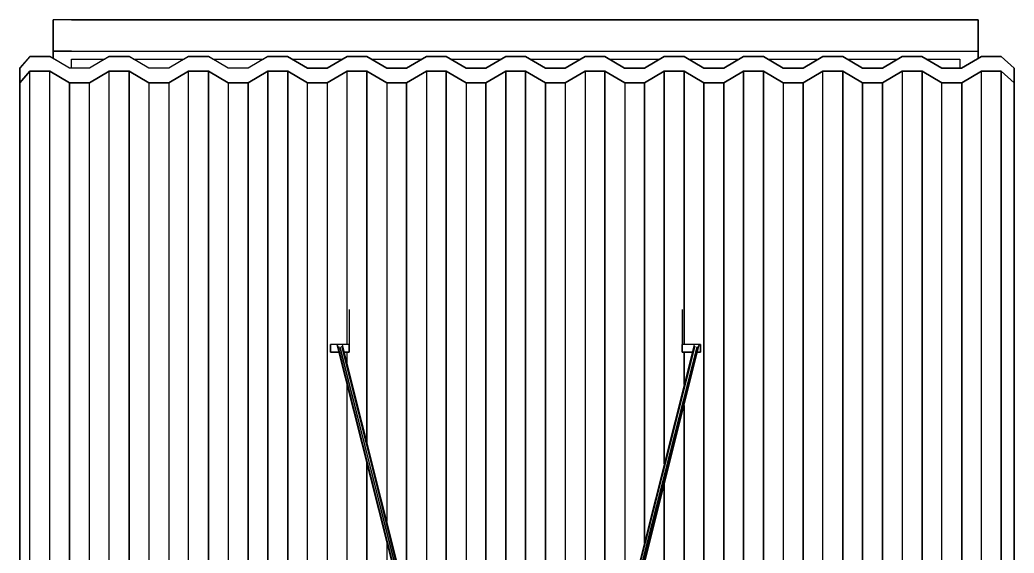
# Model space of a CAD drawing. Extents: x -32 to 51.8, y -51.6 to -5.5.
# Drawn here: x -22.876 to -18.578, y -18.518 to -16.213 of the extents above; entities that cross this region are included whole.
import ezdxf

# ---------------------------------------------------------------- set-up
doc = ezdxf.new("R2010")
doc.units = 0
doc.header["$MEASUREMENT"] = 0
doc.layers.get('0').update_dxf_attribs({"linetype": 'CONTINUOUS'})
doc.layers.add('hachures', color=5, linetype='CONTINUOUS')

msp = doc.modelspace()

# ---------------------------------------------------------------- linework, layer by layer
for p, q in [((-22.6529, -16.2126), (-22.7329, -16.2126)), ((-22.7329, -16.2464), (-22.7329, -16.2126)), ((-22.7329, -16.2126), (-22.7329, -16.3485)), ((-22.7329, -16.3795), (-22.7329, -16.2464)), ((-18.8129, -16.2127), (-22.6529, -16.2126)), ((-22.6529, -16.2126), (-18.8129, -16.2126)), ((-18.8129, -16.2126), (-18.7329, -16.2126)), ((-18.7329, -16.2127), (-18.8129, -16.2127)), ((-18.7329, -16.3486), (-18.7329, -16.2126)), ((-18.7329, -16.2126), (-18.7329, -16.2126)), ((-18.7329, -16.2126), (-18.7329, -16.3486)), ((-18.7329, -16.2465), (-18.7329, -16.2127)), ((-18.7329, -16.3794), (-18.7329, -16.2465)), ((-22.833, -16.3712), (-22.8765, -16.4207)), ((-22.8765, -16.4206), (-22.833, -16.3712)), ((-22.7473, -16.3712), (-22.833, -16.3712)), ((-22.833, -16.3712), (-22.7473, -16.3712)), ((-22.6616, -16.4207), (-22.7473, -16.3712)), ((-22.7473, -16.3712), (-22.6616, -16.4206)), ((-22.6529, -16.3485), (-22.7329, -16.3485)), ((-22.7329, -16.3485), (-22.6529, -16.3485)), ((-22.7329, -16.3485), (-22.7329, -16.3795)), ((-18.8129, -16.3486), (-22.6529, -16.3485)), ((-22.6529, -16.3485), (-18.8129, -16.3485)), ((-22.4901, -16.3712), (-22.5759, -16.4207)), ((-22.5759, -16.4206), (-22.4901, -16.3712)), ((-22.4901, -16.3712), (-22.4044, -16.3712)), ((-22.4044, -16.3712), (-22.4901, -16.3712)), ((-22.3187, -16.4207), (-22.4044, -16.3712)), ((-22.4044, -16.3712), (-22.3187, -16.4206)), ((-22.1473, -16.3712), (-22.233, -16.4207)), ((-22.233, -16.4206), (-22.1473, -16.3712)), ((-22.0616, -16.3712), (-22.1473, -16.3712)), ((-22.1473, -16.3712), (-22.0616, -16.3712)), ((-22.0616, -16.3712), (-21.9759, -16.4206)), ((-21.9759, -16.4207), (-22.0616, -16.3712)), ((-21.8044, -16.3712), (-21.8901, -16.4207)), ((-21.8901, -16.4206), (-21.8044, -16.3712)), ((-21.7187, -16.3712), (-21.8044, -16.3712)), ((-21.8044, -16.3712), (-21.7187, -16.3712)), ((-21.633, -16.4207), (-21.7187, -16.3712)), ((-21.7187, -16.3712), (-21.633, -16.4207)), ((-21.5473, -16.4207), (-21.4616, -16.3712)), ((-21.4616, -16.3712), (-21.5473, -16.4207)), ((-21.4616, -16.3712), (-21.3759, -16.3712)), ((-21.3759, -16.3712), (-21.4616, -16.3712)), ((-21.3759, -16.3712), (-21.2901, -16.4207)), ((-21.2901, -16.4207), (-21.3759, -16.3712)), ((-21.2044, -16.4207), (-21.1187, -16.3712)), ((-21.1187, -16.3712), (-21.2044, -16.4207)), ((-21.1187, -16.3712), (-21.033, -16.3712)), ((-21.033, -16.3712), (-21.1187, -16.3712)), ((-20.9473, -16.4207), (-21.033, -16.3712)), ((-21.033, -16.3712), (-20.9473, -16.4207)), ((-20.8616, -16.4207), (-20.7759, -16.3712)), ((-20.7759, -16.3712), (-20.8616, -16.4207)), ((-20.7759, -16.3712), (-20.6901, -16.3712)), ((-20.6901, -16.3712), (-20.7759, -16.3712)), ((-20.6044, -16.4207), (-20.6901, -16.3712)), ((-20.6901, -16.3712), (-20.6044, -16.4207)), ((-20.433, -16.3712), (-20.5187, -16.4207)), ((-20.5187, -16.4207), (-20.433, -16.3712)), ((-20.3473, -16.3712), (-20.433, -16.3712)), ((-20.433, -16.3712), (-20.3473, -16.3712)), ((-20.2616, -16.4207), (-20.3473, -16.3712)), ((-20.3473, -16.3712), (-20.2616, -16.4207)), ((-20.0901, -16.3712), (-20.1759, -16.4207)), ((-20.1759, -16.4207), (-20.0901, -16.3712)), ((-20.0901, -16.3712), (-20.0044, -16.3712)), ((-20.0044, -16.3712), (-20.0901, -16.3712)), ((-20.0044, -16.3712), (-19.9187, -16.4207)), ((-19.9187, -16.4207), (-20.0044, -16.3712)), ((-19.7473, -16.3712), (-19.833, -16.4207)), ((-19.833, -16.4207), (-19.7473, -16.3712)), ((-19.6616, -16.3712), (-19.7473, -16.3712)), ((-19.7473, -16.3712), (-19.6616, -16.3712)), ((-19.5759, -16.4207), (-19.6616, -16.3712)), ((-19.6616, -16.3712), (-19.5759, -16.4207)), ((-19.4901, -16.4207), (-19.4044, -16.3712)), ((-19.4044, -16.3712), (-19.4901, -16.4207)), ((-19.4044, -16.3712), (-19.3187, -16.3712)), ((-19.3187, -16.3712), (-19.4044, -16.3712)), ((-19.3187, -16.3712), (-19.233, -16.4207)), ((-19.233, -16.4207), (-19.3187, -16.3712)), ((-19.0616, -16.3712), (-19.1473, -16.4207)), ((-19.1473, -16.4207), (-19.0616, -16.3712)), ((-18.9759, -16.3712), (-19.0616, -16.3712)), ((-19.0616, -16.3712), (-18.9759, -16.3712)), ((-18.9759, -16.3712), (-18.8901, -16.4207)), ((-18.8901, -16.4207), (-18.9759, -16.3712)), ((-18.8129, -16.3485), (-18.7329, -16.3485)), ((-18.7329, -16.3486), (-18.8129, -16.3486)), ((-18.7187, -16.3712), (-18.8044, -16.4207)), ((-18.8044, -16.4207), (-18.7187, -16.3712)), ((-18.7329, -16.3485), (-18.7329, -16.3794)), ((-18.7329, -16.3794), (-18.7329, -16.3486)), ((-18.7187, -16.3712), (-18.633, -16.3712)), ((-18.633, -16.3712), (-18.7187, -16.3712)), ((-18.7187, -16.3712), (-18.7187, -16.3712)), ((-18.5777, -16.4207), (-18.633, -16.3712)), ((-18.633, -16.3712), (-18.5777, -16.4207)), ((-22.8763, -16.4841), (-22.8765, -16.4206)), ((-22.8765, -16.4207), (-22.8765, -19.5116)), ((-22.8765, -16.4207), (-22.8763, -16.4841)), ((-22.6616, -16.4206), (-22.5759, -16.4206)), ((-22.5759, -16.4207), (-22.6616, -16.4207)), ((-22.6529, -16.3823), (-22.5095, -16.3823)), ((-22.6529, -16.4206), (-22.6529, -16.3823)), ((-22.3851, -16.3823), (-22.1666, -16.3823)), ((-22.3187, -16.4206), (-22.233, -16.4206)), ((-22.233, -16.4207), (-22.3187, -16.4207)), ((-22.0422, -16.3823), (-21.8238, -16.3823)), ((-21.9759, -16.4206), (-21.8901, -16.4206)), ((-21.8901, -16.4207), (-21.9759, -16.4207)), ((-21.6993, -16.3823), (-21.4809, -16.3824)), ((-21.5473, -16.4207), (-21.633, -16.4207)), ((-21.633, -16.4207), (-21.5473, -16.4207)), ((-21.3565, -16.3824), (-21.1381, -16.3824)), ((-21.2901, -16.4207), (-21.2044, -16.4207)), ((-21.2044, -16.4207), (-21.2901, -16.4207)), ((-21.0136, -16.3824), (-20.7952, -16.3824)), ((-20.8616, -16.4207), (-20.9473, -16.4207)), ((-20.9473, -16.4207), (-20.8616, -16.4207)), ((-20.6708, -16.3824), (-20.4523, -16.3824)), ((-20.5187, -16.4207), (-20.6044, -16.4207)), ((-20.6044, -16.4207), (-20.5187, -16.4207)), ((-20.3279, -16.3824), (-20.1095, -16.3824)), ((-20.1759, -16.4207), (-20.2616, -16.4207)), ((-20.2616, -16.4207), (-20.1759, -16.4207)), ((-19.9851, -16.3824), (-19.7666, -16.3824)), ((-19.833, -16.4207), (-19.9187, -16.4207)), ((-19.9187, -16.4207), (-19.833, -16.4207)), ((-19.6422, -16.3824), (-19.4238, -16.3824)), ((-19.4901, -16.4207), (-19.5759, -16.4207)), ((-19.5759, -16.4207), (-19.4901, -16.4207)), ((-19.2994, -16.3824), (-19.0809, -16.3824)), ((-19.233, -16.4207), (-19.1473, -16.4207)), ((-19.1473, -16.4207), (-19.233, -16.4207)), ((-18.9565, -16.3824), (-18.8129, -16.3824)), ((-18.8044, -16.4207), (-18.8901, -16.4207)), ((-18.8901, -16.4207), (-18.8044, -16.4207)), ((-18.8129, -16.3824), (-18.8129, -16.4207)), ((-18.5776, -16.4841), (-18.5777, -16.4207)), ((-18.5777, -16.4207), (-18.5776, -16.4841)), ((-22.8763, -16.4841), (-22.8329, -16.4346)), ((-22.8329, -16.4346), (-22.8763, -16.4841)), ((-22.833, -16.4347), (-22.833, -16.4347)), ((-22.833, -16.4347), (-22.833, -16.4347)), ((-22.8329, -16.4346), (-22.7472, -16.4346)), ((-22.7472, -16.4346), (-22.8329, -16.4346)), ((-22.7473, -16.4346), (-22.7473, -16.4346)), ((-22.7472, -16.4346), (-22.6614, -16.4841)), ((-22.6614, -16.4841), (-22.7472, -16.4346)), ((-22.5757, -16.4841), (-22.49, -16.4346)), ((-22.49, -16.4346), (-22.5757, -16.4841)), ((-22.4901, -16.4347), (-22.4901, -16.4347)), ((-22.4901, -16.4347), (-22.4901, -16.4347)), ((-22.49, -16.4346), (-22.4043, -16.4346)), ((-22.4043, -16.4346), (-22.49, -16.4346)), ((-22.4044, -16.4346), (-22.4044, -16.4346)), ((-22.4044, -16.4346), (-22.4044, -16.4346)), ((-22.4043, -16.4346), (-22.3186, -16.4841)), ((-22.3186, -16.4841), (-22.4043, -16.4346)), ((-22.2329, -16.4841), (-22.1472, -16.4346)), ((-22.1472, -16.4346), (-22.2329, -16.4841)), ((-22.1473, -16.4347), (-22.1473, -16.4347)), ((-22.1472, -16.4346), (-22.0614, -16.4346)), ((-22.0614, -16.4346), (-22.1472, -16.4346)), ((-22.0616, -16.4346), (-22.0616, -16.4346)), ((-22.0616, -16.4346), (-22.0616, -16.4346)), ((-22.0614, -16.4346), (-21.9757, -16.4841)), ((-21.9757, -16.4841), (-22.0614, -16.4346)), ((-21.8043, -16.4346), (-21.89, -16.4841)), ((-21.89, -16.4841), (-21.8043, -16.4346)), ((-21.8044, -16.4347), (-21.8044, -16.4347)), ((-21.7186, -16.4346), (-21.8043, -16.4346)), ((-21.8043, -16.4346), (-21.7186, -16.4346)), ((-21.7187, -16.4346), (-21.7187, -16.4346)), ((-21.7187, -16.4346), (-21.7187, -16.4346)), ((-21.7186, -16.4346), (-21.6329, -16.4841)), ((-21.6329, -16.4841), (-21.7186, -16.4346)), ((-21.5472, -16.4841), (-21.4614, -16.4346)), ((-21.4614, -16.4346), (-21.5472, -16.4841)), ((-21.4616, -16.4347), (-21.4616, -16.4347)), ((-21.4616, -16.4347), (-21.4616, -16.4347)), ((-21.4614, -16.4346), (-21.3757, -16.4346)), ((-21.3757, -16.4346), (-21.4614, -16.4346)), ((-21.3759, -16.4346), (-21.3759, -16.4346)), ((-21.3759, -16.4346), (-21.3759, -16.4346)), ((-21.3757, -16.4346), (-21.29, -16.4841)), ((-21.29, -16.4841), (-21.3757, -16.4346)), ((-21.2043, -16.4841), (-21.1186, -16.4346)), ((-21.1186, -16.4346), (-21.2043, -16.4841)), ((-21.1187, -16.4347), (-21.1187, -16.4347)), ((-21.1187, -16.4347), (-21.1187, -16.4347)), ((-21.1186, -16.4346), (-21.0329, -16.4346)), ((-21.0329, -16.4346), (-21.1186, -16.4346)), ((-21.033, -16.4346), (-21.033, -16.4346)), ((-21.033, -16.4346), (-21.033, -16.4346)), ((-21.0329, -16.4346), (-20.9472, -16.4841)), ((-20.9472, -16.4841), (-21.0329, -16.4346)), ((-20.7757, -16.4346), (-20.8614, -16.4841)), ((-20.8614, -16.4841), (-20.7757, -16.4346)), ((-20.7759, -16.4347), (-20.7759, -16.4347)), ((-20.7759, -16.4347), (-20.7759, -16.4347)), ((-20.69, -16.4346), (-20.7757, -16.4346)), ((-20.7757, -16.4346), (-20.69, -16.4346)), ((-20.6901, -16.4346), (-20.6901, -16.4346)), ((-20.6901, -16.4346), (-20.6901, -16.4346)), ((-20.6043, -16.4841), (-20.69, -16.4346)), ((-20.69, -16.4346), (-20.6043, -16.4841)), ((-20.5186, -16.4841), (-20.4329, -16.4346)), ((-20.4329, -16.4346), (-20.5186, -16.4841)), ((-20.433, -16.4347), (-20.433, -16.4347)), ((-20.4329, -16.4346), (-20.3472, -16.4346)), ((-20.3472, -16.4346), (-20.4329, -16.4346)), ((-20.3473, -16.4346), (-20.3473, -16.4346)), ((-20.3473, -16.4346), (-20.3473, -16.4346)), ((-20.3472, -16.4346), (-20.2614, -16.4841)), ((-20.2614, -16.4841), (-20.3472, -16.4346)), ((-20.09, -16.4346), (-20.1757, -16.4841)), ((-20.1757, -16.4841), (-20.09, -16.4346)), ((-20.0901, -16.4347), (-20.0901, -16.4347)), ((-20.0901, -16.4347), (-20.0901, -16.4347)), ((-20.0043, -16.4346), (-20.09, -16.4346)), ((-20.09, -16.4346), (-20.0043, -16.4346)), ((-20.0044, -16.4346), (-20.0044, -16.4346)), ((-20.0044, -16.4346), (-20.0044, -16.4346)), ((-19.9186, -16.4841), (-20.0043, -16.4346)), ((-20.0043, -16.4346), (-19.9186, -16.4841)), ((-19.7472, -16.4346), (-19.8329, -16.4841)), ((-19.8329, -16.4841), (-19.7472, -16.4346)), ((-19.7473, -16.4347), (-19.7473, -16.4347)), ((-19.6614, -16.4346), (-19.7472, -16.4346)), ((-19.7472, -16.4346), (-19.6614, -16.4346)), ((-19.6616, -16.4346), (-19.6616, -16.4346)), ((-19.6616, -16.4346), (-19.6616, -16.4346)), ((-19.6614, -16.4346), (-19.5757, -16.4841)), ((-19.5757, -16.4841), (-19.6614, -16.4346)), ((-19.49, -16.4841), (-19.4043, -16.4346)), ((-19.4043, -16.4346), (-19.49, -16.4841)), ((-19.4044, -16.4347), (-19.4044, -16.4347)), ((-19.4044, -16.4347), (-19.4044, -16.4347)), ((-19.4043, -16.4346), (-19.3186, -16.4346)), ((-19.3186, -16.4346), (-19.4043, -16.4346)), ((-19.3187, -16.4346), (-19.3187, -16.4346)), ((-19.3187, -16.4346), (-19.3187, -16.4346)), ((-19.2329, -16.4841), (-19.3186, -16.4346)), ((-19.3186, -16.4346), (-19.2329, -16.4841)), ((-19.1472, -16.4841), (-19.0614, -16.4346)), ((-19.0614, -16.4346), (-19.1472, -16.4841)), ((-19.0616, -16.4347), (-19.0616, -16.4347)), ((-19.0614, -16.4346), (-18.9757, -16.4346)), ((-18.9757, -16.4346), (-19.0614, -16.4346)), ((-18.9759, -16.4346), (-18.9759, -16.4346)), ((-18.9759, -16.4346), (-18.9759, -16.4346)), ((-18.9757, -16.4346), (-18.89, -16.4841)), ((-18.89, -16.4841), (-18.9757, -16.4346)), ((-18.8043, -16.4841), (-18.7186, -16.4346)), ((-18.7186, -16.4346), (-18.8043, -16.4841)), ((-18.7187, -16.4347), (-18.7187, -16.4347)), ((-18.7187, -16.4347), (-18.7187, -16.4347)), ((-18.7186, -16.4346), (-18.6329, -16.4346)), ((-18.6329, -16.4346), (-18.7186, -16.4346)), ((-18.633, -16.4346), (-18.633, -16.4346)), ((-18.633, -16.4346), (-18.633, -16.4346)), ((-18.6329, -19.6597), (-18.6329, -16.4346)), ((-18.6329, -16.4346), (-18.5776, -16.4841)), ((-18.5776, -16.4841), (-18.6329, -16.4346)), ((-22.8764, -19.5116), (-22.8763, -16.4841)), ((-22.6616, -16.484), (-22.6616, -16.484)), ((-22.6616, -16.484), (-22.6616, -16.484)), ((-22.6614, -16.4841), (-22.5757, -16.4841)), ((-22.5757, -16.4841), (-22.6614, -16.4841)), ((-22.5759, -16.4841), (-22.5759, -16.4841)), ((-22.3187, -16.484), (-22.3187, -16.484)), ((-22.3186, -16.4841), (-22.2329, -16.4841)), ((-22.2329, -16.4841), (-22.3186, -16.4841)), ((-22.233, -16.4841), (-22.233, -16.4841)), ((-22.233, -16.4841), (-22.233, -16.4841)), ((-21.9759, -16.484), (-21.9759, -16.484)), ((-21.9759, -16.484), (-21.9759, -16.484)), ((-21.9757, -16.4841), (-21.89, -16.4841)), ((-21.89, -16.4841), (-21.9757, -16.4841)), ((-21.8901, -16.4841), (-21.8901, -16.4841)), ((-21.633, -16.484), (-21.633, -16.484)), ((-21.6329, -16.4841), (-21.5472, -16.4841)), ((-21.5472, -16.4841), (-21.6329, -16.4841)), ((-21.5473, -16.4841), (-21.5473, -16.4841)), ((-21.5473, -16.4841), (-21.5473, -16.4841)), ((-21.2901, -16.484), (-21.2901, -16.484)), ((-21.2901, -16.484), (-21.2901, -16.484)), ((-21.29, -16.4841), (-21.2043, -16.4841)), ((-21.2043, -16.4841), (-21.29, -16.4841)), ((-21.2044, -16.4841), (-21.2044, -16.4841)), ((-21.2044, -16.4841), (-21.2044, -16.4841)), ((-20.9473, -16.484), (-20.9473, -16.484)), ((-20.9472, -16.4841), (-20.8614, -16.4841)), ((-20.8614, -16.4841), (-20.9472, -16.4841)), ((-20.8616, -16.4841), (-20.8616, -16.4841)), ((-20.8616, -16.4841), (-20.8616, -16.4841)), ((-20.6044, -16.484), (-20.6044, -16.484)), ((-20.6043, -16.4841), (-20.5186, -16.4841)), ((-20.5186, -16.4841), (-20.6043, -16.4841)), ((-20.5187, -16.4841), (-20.5187, -16.4841)), ((-20.5187, -16.4841), (-20.5187, -16.4841)), ((-20.2616, -16.484), (-20.2616, -16.484)), ((-20.2614, -16.4841), (-20.1757, -16.4841)), ((-20.1757, -16.4841), (-20.2614, -16.4841)), ((-20.1759, -16.4841), (-20.1759, -16.4841)), ((-19.9187, -16.484), (-19.9187, -16.484)), ((-19.9187, -16.484), (-19.9187, -16.484)), ((-19.8329, -16.4841), (-19.9186, -16.4841)), ((-19.9186, -16.4841), (-19.8329, -16.4841)), ((-19.833, -16.4841), (-19.833, -16.4841)), ((-19.5759, -16.484), (-19.5759, -16.484)), ((-19.5757, -16.4841), (-19.49, -16.4841)), ((-19.49, -16.4841), (-19.5757, -16.4841)), ((-19.4901, -16.4841), (-19.4901, -16.4841)), ((-19.4901, -16.4841), (-19.4901, -16.4841)), ((-19.233, -16.484), (-19.233, -16.484)), ((-19.233, -16.484), (-19.233, -16.484)), ((-19.1472, -16.4841), (-19.2329, -16.4841)), ((-19.2329, -16.4841), (-19.1472, -16.4841)), ((-19.1473, -16.4841), (-19.1473, -16.4841)), ((-19.1473, -16.4841), (-19.1473, -16.4841)), ((-18.8901, -16.4841), (-18.8901, -16.4841)), ((-18.8901, -16.4841), (-18.8901, -16.4841)), ((-18.89, -16.4841), (-18.8043, -16.4841)), ((-18.8043, -16.4841), (-18.89, -16.4841)), ((-18.8044, -16.4841), (-18.8044, -16.4841)), ((-18.5776, -16.4841), (-18.5776, -19.6597)), ((-18.5776, -19.6597), (-18.5776, -16.4841)), ((-21.4529, -17.4644), (-21.4529, -17.6159)), ((-20.0129, -17.4644), (-20.0129, -17.6159)), ((-21.4529, -17.4982), (-21.4529, -17.6497)), ((-21.4529, -17.6159), (-21.5329, -17.6159)), ((-21.5329, -17.6159), (-21.5329, -17.6497)), ((-21.5329, -17.6497), (-21.5329, -17.6159)), ((-21.5041, -17.6175), (-20.886, -20.0818)), ((-20.884, -20.0818), (-21.5041, -17.6175)), ((-20.8669, -20.1205), (-21.5008, -17.6231)), ((-20.8839, -20.0818), (-21.5008, -17.6231)), ((-20.8585, -20.1205), (-21.4929, -17.6254)), ((-21.4929, -17.6254), (-20.8667, -20.1205)), ((-20.8502, -20.135), (-21.4849, -17.6231)), ((-21.4849, -17.6231), (-20.8583, -20.1205)), ((-20.8502, -20.135), (-21.4816, -17.6175)), ((-21.4529, -17.6159), (-21.4529, -17.6497)), ((-21.4529, -17.6497), (-21.4529, -17.6159)), ((-19.9612, -17.6175), (-20.5926, -20.135)), ((-19.9579, -17.6231), (-20.5926, -20.135)), ((-20.5846, -20.1205), (-19.9579, -17.6231)), ((-19.9499, -17.6255), (-20.5844, -20.1205)), ((-19.9499, -17.6255), (-20.5761, -20.1205)), ((-19.942, -17.6231), (-20.576, -20.1205)), ((-20.5589, -20.0818), (-19.9387, -17.6175)), ((-20.5589, -20.0818), (-19.942, -17.6231)), ((-20.5568, -20.0818), (-19.9387, -17.6175)), ((-20.0129, -17.6159), (-20.0129, -17.6498)), ((-19.9329, -17.6159), (-20.0129, -17.6159)), ((-20.0129, -17.6498), (-20.0129, -17.6159)), ((-19.9329, -17.6159), (-19.9329, -17.6498)), ((-19.9329, -17.6498), (-19.9329, -17.6159)), ((-21.496, -17.6497), (-21.5329, -17.6497)), ((-21.5329, -17.6497), (-21.496, -17.6497)), ((-21.4529, -17.6497), (-21.4735, -17.6497)), ((-21.4735, -17.6497), (-21.4529, -17.6497)), ((-19.9692, -17.6498), (-20.0129, -17.6498)), ((-20.0129, -17.6498), (-20.0129, -17.6498)), ((-20.0129, -17.6498), (-19.9692, -17.6498)), ((-20.0043, -17.6498), (-20.0043, -17.7896)), ((-19.9329, -17.6498), (-19.9468, -17.6498)), ((-19.9468, -17.6498), (-19.9329, -17.6498))]:
    msp.add_line(p, q)
at = {"layer": 'hachures'}
for p, q in [((-22.8329, -19.5116), (-22.8329, -16.4346)), ((-22.7472, -19.5116), (-22.7472, -16.4346)), ((-22.49, -19.8497), (-22.49, -16.4346)), ((-22.4043, -19.8497), (-22.4043, -16.4346)), ((-22.4043, -16.4346), (-22.4043, -19.8497)), ((-22.1472, -19.8497), (-22.1472, -16.4346)), ((-22.0614, -16.4346), (-22.0615, -19.8497)), ((-22.0615, -19.8497), (-22.0614, -16.4346)), ((-21.8043, -16.4346), (-21.8043, -19.8498)), ((-21.8043, -19.8498), (-21.8043, -16.4346)), ((-21.7186, -19.8498), (-21.7186, -16.4346)), ((-21.7186, -16.4346), (-21.7186, -19.8498)), ((-21.4615, -17.6159), (-21.4614, -16.4346)), ((-21.3757, -16.4346), (-21.3757, -18.0396)), ((-21.3757, -18.0396), (-21.3757, -16.4346)), ((-21.1186, -16.4346), (-21.1186, -19.0648)), ((-21.0329, -16.4346), (-21.0329, -19.4065)), ((-21.0329, -19.4065), (-21.0329, -16.4346)), ((-20.7757, -16.4346), (-20.7758, -19.8498)), ((-20.7758, -19.8498), (-20.7757, -16.4346)), ((-20.69, -16.4346), (-20.69, -19.8498)), ((-20.69, -19.8498), (-20.69, -16.4346)), ((-20.4329, -16.4346), (-20.4329, -19.4982)), ((-20.3472, -16.4346), (-20.3472, -19.1564)), ((-20.3472, -19.1564), (-20.3472, -16.4346)), ((-20.09, -16.4346), (-20.09, -18.1313)), ((-20.09, -18.1313), (-20.09, -16.4346)), ((-20.0043, -16.4346), (-20.0043, -17.6159)), ((-20.0043, -17.6159), (-20.0043, -16.4346)), ((-19.7472, -16.4346), (-19.7472, -19.8498)), ((-19.7472, -19.8498), (-19.7472, -16.4346)), ((-19.6615, -19.8498), (-19.6614, -16.4346)), ((-19.6614, -16.4346), (-19.6615, -19.8498)), ((-19.4043, -19.8498), (-19.4043, -16.4346)), ((-19.3186, -16.4346), (-19.3186, -19.8498)), ((-19.3186, -19.8498), (-19.3186, -16.4346)), ((-19.0614, -16.4346), (-19.0615, -19.8498)), ((-18.9757, -16.4346), (-18.9758, -19.8498)), ((-18.9758, -19.8498), (-18.9757, -16.4346)), ((-18.7186, -19.6597), (-18.7186, -16.4346)), ((-18.6329, -16.4346), (-18.6329, -19.6597)), ((-22.6615, -19.7409), (-22.6614, -16.4841)), ((-22.6614, -16.4841), (-22.6615, -19.7409)), ((-22.5758, -19.6911), (-22.5757, -16.4841)), ((-22.3186, -16.4841), (-22.3186, -19.8992)), ((-22.2329, -16.4841), (-22.2329, -19.8992)), ((-21.9757, -16.4841), (-21.9758, -19.8992)), ((-21.89, -16.4841), (-21.89, -19.8992)), ((-21.89, -19.8992), (-21.89, -16.4841)), ((-21.6329, -19.8992), (-21.6329, -16.4841)), ((-21.5472, -16.4841), (-21.5472, -19.8992)), ((-21.29, -16.4841), (-21.29, -18.3814)), ((-21.2043, -16.4841), (-21.2043, -18.7231)), ((-21.2043, -18.7231), (-21.2043, -16.4841)), ((-20.9472, -16.4841), (-20.9472, -19.7482)), ((-20.8614, -16.4841), (-20.8615, -19.8992)), ((-20.8615, -19.8992), (-20.8614, -16.4841)), ((-20.6043, -19.8992), (-20.6043, -16.4841)), ((-20.6043, -16.4841), (-20.6043, -19.8992)), ((-20.5186, -16.4841), (-20.5186, -19.8399)), ((-20.2614, -16.4841), (-20.2615, -18.8147)), ((-20.1757, -16.4841), (-20.1757, -18.473)), ((-20.1757, -18.473), (-20.1757, -16.4841)), ((-19.9186, -16.4841), (-19.9186, -19.8992)), ((-19.9186, -19.8992), (-19.9186, -16.4841)), ((-19.8329, -16.4841), (-19.8329, -19.8992)), ((-19.8329, -19.8992), (-19.8329, -16.4841)), ((-19.5757, -16.4841), (-19.5758, -19.8992)), ((-19.49, -16.4841), (-19.49, -19.8992)), ((-19.49, -19.8992), (-19.49, -16.4841)), ((-19.2329, -16.4841), (-19.2329, -19.8993)), ((-19.2329, -19.8993), (-19.2329, -16.4841)), ((-19.1472, -19.8993), (-19.1472, -16.4841)), ((-19.1472, -16.4841), (-19.1472, -19.8993)), ((-18.89, -19.8993), (-18.89, -16.4841)), ((-18.8043, -16.4841), (-18.8043, -19.8891)), ((-18.8043, -19.8891), (-18.8043, -16.4841)), ((-21.4615, -17.6979), (-21.4615, -17.6497)), ((-20.0043, -17.7896), (-20.0043, -17.6498)), ((-21.4615, -19.8498), (-21.4615, -17.7876)), ((-20.0043, -17.8792), (-20.0043, -19.8498)), ((-20.0043, -19.8498), (-20.0043, -17.8792)), ((-21.3757, -18.1293), (-21.3758, -19.8498)), ((-21.3758, -19.8498), (-21.3757, -18.1293)), ((-20.09, -18.2209), (-20.09, -19.8498)), ((-20.09, -19.8498), (-20.09, -18.2209)), ((-21.29, -18.471), (-21.29, -19.8992))]:
    msp.add_line(p, q, dxfattribs=at)

doc.saveas('drawing.dxf')
